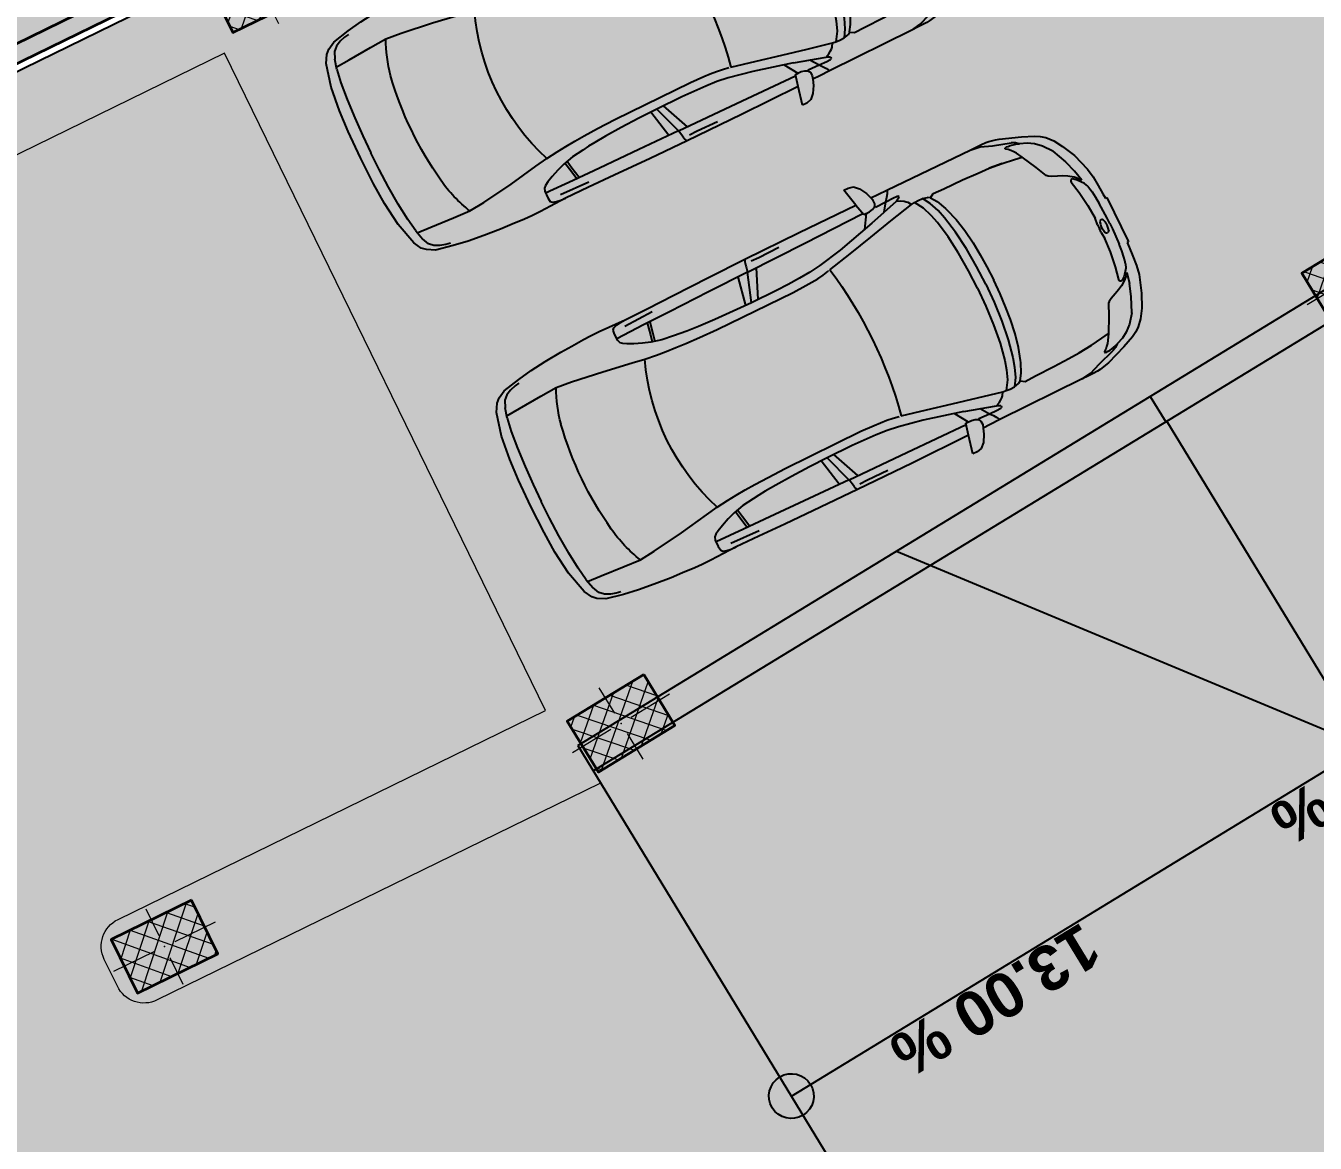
# Model space of a CAD drawing. Header units: metres. Extents: x 7511783 to 7512372, y 4692307 to 4692611.
# Drawn here: x 7511914.94 to 7511923.58, y 4692369.04 to 4692376.53 of the extents above; entities that cross this region are included whole.
import ezdxf
from ezdxf.enums import TextEntityAlignment as Align

# ---------------------------------------------------------------- set-up
doc = ezdxf.new("R2010")
doc.units = ezdxf.units.M
for name, color, linetype, lineweight in [('2D Drafting - General_Pen_No__1', 7, 'Continuous', 0), ('A - Muret', 7, 'Continuous', 0), ('A - Muret_Pen_No__7', 7, 'Continuous', 0), ('A - Pllaka Themel', 7, 'Continuous', 0), ('A - Pllaka Themel_Pen_No__42', 8, 'Continuous', 0), ('A - Rampa_Pen_No__42', 8, 'Continuous', 0), ('A - Shtyllat', 7, 'Continuous', 0), ('A - Shtyllat_Pen_No__1', 7, 'Continuous', 0), ('A - Shtyllat_Pen_No__7', 7, 'Continuous', 0), ('A1 - Bodrumi -1', 7, 'Continuous', 0), ('bodrum 1 garazhat projekt', 7, 'Continuous', 0), ('garazhat-netw-amiri - b1', 20, 'Continuous', 0), ('Interior - Furniture _Pen_No__42', 8, 'Continuous', 0), ('nr riregjistrim', 1, 'Continuous', 0), ('Nr-Baz', 250, 'Continuous', 0)]:
    doc.layers.add(name, color=color, linetype=linetype, lineweight=lineweight)
for name, color, linetype, lineweight, true_color in [('2D Drafting - General_Pen_No__102', 7, 'Continuous', 0, 0xcccccc), ('A - Fill Zone_Pen_No__102', 7, 'Continuous', 0, 0xcccccc), ('A - Muret_Pen_No__102', 7, 'Continuous', 0, 0xcccccc), ('A -Polyline_Pen_No__178', 7, 'Continuous', 0, 0xbda888)]:
    doc.layers.add(name, color=color, linetype=linetype, lineweight=lineweight, true_color=true_color)
doc.styles.add('GENERATED_STYLE_1', font='arial.ttf')
doc.styles.add('GENERATED_STYLE_2', font='arialbd.ttf')
doc.styles.get("Standard").update_dxf_attribs({"font": 'arial.ttf'})
pattern_1 = [(44.99999999999999, (0, 0), (-68.94290863686237, 68.94290863686243), []), (135.0000000000002, (0, 0), (68.94290863686219, 68.94290863686261), [])]

# ---------------------------------------------------------------- blocks, each defined once
blk = doc.blocks.new('Slab_2', base_point=(27550, -20500.83535421408))
at = {"layer": 'A - Pllaka Themel_Pen_No__42', "color": 8, "linetype": 'Continuous', "lineweight": 25, "flags": 128}
blk.add_lwpolyline([(27550, -20500.83535421408), (52100, -20500.83535421408), (52100, 1500), (27550, 1500)], close=True, dxfattribs=at)
blk = doc.blocks.new('Slab_5', base_point=(27099.99999994247, -19050.45703700876))
at = {"layer": 'A - Pllaka Themel_Pen_No__42', "color": 8, "linetype": 'Continuous', "lineweight": 25, "flags": 128}
blk.add_lwpolyline([(27099.99999994247, -19050.45703700876), (27099.99999994245, -53141.28956256485), (34367.48378446266, -53141.28956256485), (34572.08011014806, -54047.73212241127), (58725.51372234098, -48551.56399353077), (58577.30438397717, -47886.40318112021), (60192.66493870387, -47573.34216697118), (56976.71528492225, -33242.20353530695), (55470.262655318, -33580.37692266011), (52202.17436583389, -19050.80466526669)], close=True, dxfattribs=at)
blk = doc.blocks.new('Wall_47', base_point=(37900, -19000.83534970144))
at = {"layer": 'A - Muret_Pen_No__102', "linetype": 'Continuous', "lineweight": 0, "true_color": 0xcccccc}
for points in [[(38699.99999812447, -19000.83597085249), (41299.999966697, -19000.83597085249), (41299.999966697, -18880.83535809947), (38699.99999812447, -18880.83535809947)], [(47050.00001263507, -18880.83534483741), (42099.99995886101, -18880.83534483741), (42099.99995886101, -19000.83597085249), (47050.00001263507, -19000.83597085249)], [(47850.00000079285, -18880.83534081898), (47850.00000079285, -19000.83597085249), (51150.000050664, -19000.83537853076), (51150.000050664, -18880.83534081898)]]:
    blk.add_hatch(color=254, dxfattribs=at).paths.add_polyline_path(points)
at = {"layer": 'A - Muret_Pen_No__7', "color": 7, "linetype": 'Continuous', "lineweight": 35, "flags": 128}
for points in [[(41299.99995231624, -18880.83534970144), (38699.99990165224, -18880.83534970144)], [(44515, -18880.83534970144), (42100.00006556517, -18880.83534970144)], [(47049.99994635577, -18880.83534970144), (44635, -18880.83534970144)], [(51150.000050664, -18880.83534970144), (47850.0000596047, -18880.83534970144)], [(38699.99990165248, -19000.83534970144), (41299.9999523163, -19000.83534970144)], [(42100.00006556521, -19000.83534970144), (47049.99994635579, -19000.83534970144)], [(47850.00005960472, -19000.83534970144), (51150.000050664, -19000.83534970144)]]:
    blk.add_lwpolyline(points, dxfattribs=at)
blk = doc.blocks.new('Column_96', base_point=(41700, -19250.73408698702))
at = {"layer": 'A - Shtyllat', "linetype": 'Continuous', "lineweight": 0, "true_color": 0x000000}
h = blk.add_hatch(dxfattribs=at)
h.set_pattern_fill('CONCRETE_BLOCK', color=18, style=0, pattern_type=2)
h.set_pattern_definition(pattern_1)
h.paths.add_polyline_path([(42000.00000000001, -19050.73408698702), (41400.00000000001, -19050.73408698702), (41400, -19450.73408698702), (42000, -19450.73408698702)])
at = {"layer": 'A - Shtyllat_Pen_No__1', "color": 7, "linetype": 'Continuous', "lineweight": 13}
for p, q in [((41700, -19170.73408698702), (41700, -18970.73408698702)), ((41620.00000000001, -19250.73408698702), (41320, -19250.73408698702)), ((41780, -19250.73408698702), (42080.00000000001, -19250.73408698702)), ((41700, -19330.73408698702), (41700, -19530.73408698702))]:
    blk.add_line(p, q, dxfattribs=at)
blk.add_point((41700, -19250.73408698702), dxfattribs=at)
at = {"layer": 'A - Shtyllat_Pen_No__7', "color": 7, "linetype": 'Continuous', "lineweight": 35, "flags": 128}
blk.add_lwpolyline([(42000.00000000001, -19050.73408698702), (41400.00000000001, -19050.73408698702), (41400, -19450.73408698702), (42000, -19450.73408698702)], close=True, dxfattribs=at)
blk = doc.blocks.new('Column_101', base_point=(41704.90881500533, -24750.13090182916))
at = {"layer": 'A - Shtyllat', "linetype": 'Continuous', "lineweight": 0, "true_color": 0x000000}
h = blk.add_hatch(dxfattribs=at)
h.set_pattern_fill('CONCRETE_BLOCK', color=18, style=0, pattern_type=2)
h.set_pattern_definition(pattern_1)
h.paths.add_polyline_path([(41985.0761384994, -24523.18097156663), (41387.65990880373, -24578.80334562792), (41424.74149151125, -24977.0808320917), (42022.15772120692, -24921.45845803041)])
at = {"layer": 'A - Shtyllat_Pen_No__1', "color": 7, "linetype": 'Continuous', "lineweight": 13}
for p, q in [((41697.49249846382, -24670.47540453641), (41678.95170711006, -24471.33666130452)), ((41625.25331771257, -24757.54721837067), (41326.54520286473, -24785.35840540132)), ((41784.56431229808, -24742.71458528766), (42083.27242714592, -24714.90339825702)), ((41712.32513154684, -24829.78639912192), (41730.86592290059, -25028.92514235381))]:
    blk.add_line(p, q, dxfattribs=at)
blk.add_point((41704.90881500533, -24750.13090182916), dxfattribs=at)
at = {"layer": 'A - Shtyllat_Pen_No__7', "color": 7, "linetype": 'Continuous', "lineweight": 35, "flags": 128}
blk.add_lwpolyline([(41985.0761384994, -24523.18097156663), (41387.65990880373, -24578.80334562792), (41424.74149151125, -24977.0808320917), (42022.15772120692, -24921.45845803041)], close=True, dxfattribs=at)
blk = doc.blocks.new('Column_102', base_point=(47444.23691836393, -24215.77032166825))
at = {"layer": 'A - Shtyllat', "linetype": 'Continuous', "lineweight": 0, "true_color": 0x000000}
h = blk.add_hatch(dxfattribs=at)
h.set_pattern_fill('CONCRETE_BLOCK', color=18, style=0, pattern_type=2)
h.set_pattern_definition(pattern_1)
h.paths.add_polyline_path([(47724.40424185801, -23988.82039140571), (47126.98801216234, -24044.442765467), (47164.06959486986, -24442.72025193078), (47761.48582456553, -24387.09787786949)])
at = {"layer": 'A - Shtyllat_Pen_No__1', "color": 7, "linetype": 'Continuous', "lineweight": 13}
for p, q in [((47436.82060182242, -24136.11482437549), (47418.27981046867, -23936.9760811436)), ((47523.89241565669, -24208.35400512674), (47822.60053050453, -24180.5428180961)), ((47364.58142107118, -24223.18663820975), (47065.87330622334, -24250.99782524039)), ((47451.65323490544, -24295.425818961), (47470.1940262592, -24494.56456219289))]:
    blk.add_line(p, q, dxfattribs=at)
blk.add_point((47444.23691836393, -24215.77032166825), dxfattribs=at)
at = {"layer": 'A - Shtyllat_Pen_No__7', "color": 7, "linetype": 'Continuous', "lineweight": 35, "flags": 128}
blk.add_lwpolyline([(47724.40424185801, -23988.82039140571), (47126.98801216234, -24044.442765467), (47164.06959486986, -24442.72025193078), (47761.48582456553, -24387.09787786949)], close=True, dxfattribs=at)
blk = doc.blocks.new('Column_106', base_point=(38300, -24750.45911426942))
at = {"layer": 'A - Shtyllat', "linetype": 'Continuous', "lineweight": 0, "true_color": 0x000000}
h = blk.add_hatch(dxfattribs=at)
h.set_pattern_fill('CONCRETE_BLOCK', color=18, style=0, pattern_type=2)
h.set_pattern_definition(pattern_1)
h.paths.add_polyline_path([(38600.00276967757, -24550.46326884811), (38000.00276973511, -24550.45495972908), (37999.99723032242, -24950.45495969072), (38599.99723026488, -24950.46326880976)])
at = {"layer": 'A - Shtyllat_Pen_No__1', "color": 7, "linetype": 'Continuous', "lineweight": 13}
for p, q in [((38300.00110788253, -24670.45911427709), (38300.00387758888, -24470.45911429627)), ((38220.00000000767, -24750.45800638688), (37920.00000003644, -24750.45385182736)), ((38379.99999999233, -24750.46022215195), (38679.99999996355, -24750.46437671147)), ((38299.99889211746, -24830.45911426175), (38299.99612241112, -25030.45911424257))]:
    blk.add_line(p, q, dxfattribs=at)
blk.add_point((38300, -24750.45911426942), dxfattribs=at)
at = {"layer": 'A - Shtyllat_Pen_No__7', "color": 7, "linetype": 'Continuous', "lineweight": 35, "flags": 128}
blk.add_lwpolyline([(38600.00276967757, -24550.46326884811), (38000.00276973511, -24550.45495972908), (37999.99723032242, -24950.45495969072), (38599.99723026488, -24950.46326880976)], close=True, dxfattribs=at)
blk = doc.blocks.new('Straight Ramp 22')
at = {"layer": 'A - Rampa_Pen_No__42', "color": 8, "linetype": 'Continuous', "lineweight": 25}
for p, q in [((0, -2750), (0, 2750)), ((4500, 2550), (4500, -2550)), ((0, 0), (8724.999999971245, 0)), ((2500, -2750), (4500, 0)), ((0, -2550), (7252.756813537701, -2550)), ((0, -2550), (7252.756813537701, -2550)), ((4492, -2750), (4492, -2550)), ((0, -2750), (7137.286759699775, -2750))]:
    blk.add_line(p, q, dxfattribs=at)
for start, end in [(0, 180), (180, 0)]:
    blk.add_arc((0, 0), 150, start, end, dxfattribs=at)
blk.add_point((4484, -2550), dxfattribs=at)
at = {"layer": 'A - Rampa_Pen_No__42', "color": 8, "linetype": 'Continuous', "lineweight": 25, "style": 'GENERATED_STYLE_1'}
for tag, p in [('ascentPercentage_0', (2250, 188.4778571428572)), ('percentage_0', (6637.499999985624, 188.4778571428572)), ('percentage_1', (10912.49999995687, 188.4778571428572)), ('ascentPercentage_1', (15299.99999994249, 188.4778571428572))]:
    blk.add_attdef(tag, text='', height=300, dxfattribs=at).set_placement(p, align=Align.MIDDLE_CENTER)
blk = doc.blocks.new('Car 05 22')
at = {"layer": 'Interior - Furniture _Pen_No__42', "color": 8, "linetype": 'Continuous', "lineweight": 25}
for p, q in [((1961.117547741, 983.2211582230001), (1928.938242309, 983.2211582230001)), ((1928.938242309, 983.2211582230001), (1957.843908175, 858.0544967500001)), ((1996.903176747, 974.9060932166), (1961.117547741, 983.2211582230001)), ((2026.89661068, 945.007687052), (1996.903176747, 974.9060932166)), ((2054.5732194, 897.577022836), (2026.89661068, 945.007687052)), ((2067.91700908, 857.6794056350002), (2054.5732194, 897.577022836)), ((-585.227090103, 801.027979058), (-706.3378894982, 775.7872218095)), ((-594.8871138119998, 778.489558035), (-626.571782751, 772.4860242179999)), ((-483.1389679684001, 817.2581826864), (-585.227090103, 801.027979058)), ((-372.3345973750002, 830.2299334650002), (-483.1389679684001, 817.2581826864)), ((-251.752794228, 841.0437339470001), (-372.3345973750002, 830.2299334650002)), ((-168.2198443133, 844.6061713611999), (-251.752794228, 841.0437339470001)), ((-78.35772569479998, 850.6357850930001), (-168.2198443133, 844.6061713611999)), ((-24.036324899, 852.2918850640001), (-78.35772569479998, 850.6357850930001)), ((40.3182760438, 852.333685063), (-24.036324899, 852.2918850640001)), ((230.8030912739, 845.5192631063), (40.3182760438, 852.333685063)), ((124.560977278, 791.396786131), (129.0398444, 820.468777931)), ((125.693926866, 743.8968737240001), (124.560977278, 791.396786131)), ((129.0398444, 820.468777931), (138.8862428820001, 832.3883788069999)), ((138.8862428820001, 832.3883788069999), (165.168377873, 840.2758852750001)), ((165.168377873, 840.2758852750001), (194.733578306, 844.324685204)), ((194.733578306, 844.324685204), (230.803091274, 845.519263106)), ((210.873013229, 809.231738788), (418.0703055720001, 816.1926024380002)), ((400.0158099590001, 847.5968063790001), (230.8030912739, 845.5192631063)), ((590.7241636140001, 851.6786068920002), (400.0158099590001, 847.5968063790001)), ((856.5325990199999, 856.1697074550001), (590.7241636140001, 851.6786068920002)), ((1129.8609284, 858.5331077519999), (856.5325990199999, 856.1697074550001)), ((1115.14443198, 808.9482015290001), (1108.59023357, 773.98329714)), ((1108.59023357, 773.98329714), (1537.61805657, 780.0259473990001)), ((1119.51383092, 833.267204581), (1115.14443198, 808.9482015290001)), ((1120.16623076, 836.3248049650001), (1119.51383092, 833.267204581)), ((1120.69723063, 838.160005195), (1120.16623076, 836.3248049650001)), ((1129.8609284, 858.5331077519999), (1120.69723063, 838.160005195)), ((1536.1071561, 860.3802508980001), (1129.8609284, 858.5331077519999)), ((1162.63563846, 830.4777734580001), (1220.13025657, 829.0713745190002)), ((1220.13025657, 829.0713745190002), (1369.65750367, 831.4890726950001)), ((1957.843908175, 858.0544967500001), (1536.1071561, 860.3802508980001)), ((1537.61805657, 780.0256115210001), (1974.99295641, 786.0764425990001)), ((1957.84390817, 858.0544967500001), (1977.22141076, 777.427813481)), ((2019.59119012, 777.427813481), (2044.48611622, 783.069509224)), ((2044.48611622, 783.069509224), (2063.35562216, 792.2740022800001)), ((2063.35562216, 792.2740022800001), (2070.42572439, 799.8521965630001)), ((2068.68333559, 787.696981005), (2065.39356605, 794.4584027669999)), ((2119.91703998, 857.4374531180001), (2067.91700908, 857.6794056350002)), ((2075.28112592, 835.6608695470001), (2067.91700908, 857.6794056350002)), ((2068.68333559, 787.696981005), (2148.02030692, 790.4828861469999)), ((2070.42572439, 799.8521965630001), (2075.2191259, 809.398389361)), ((2075.2191259, 809.398389361), (2075.28112592, 835.6608695470001)), ((2106.51930118, 732.1586113790001), (2148.02030692, 790.4828861469999)), ((2193.165590015, 856.4504063259001), (2119.91703998, 857.4374531180001)), ((2148.02030692, 790.4828861469999), (2166.81146925, 813.8145374840001)), ((2148.02030692, 790.4828861469999), (2205.61920777, 792.204186117)), ((2166.81146925, 813.8145374840001), (2182.27381684, 834.0818412380002)), ((2182.27381684, 834.0818412380002), (2193.16559002, 856.4504063260001)), ((2808.01466132, 852.5547640039999), (2193.165590015, 856.4504063259001)), ((2205.61920777, 792.204186117), (2227.21980808, 791.0038861380001)), ((2227.21980808, 791.0038861380001), (2232.61990816, 790.0299861550001)), ((2232.61990816, 790.0299861550001), (2237.93539134, 787.287122525)), ((2240.81890828, 784.0391862600001), (2237.93539134, 787.287122525)), ((2238.46067648, 776.864360243), (2240.85090828, 780.520986322)), ((2240.85090828, 780.520986322), (2240.81890828, 784.0391862600001)), ((2855.7113639, 852.6327640009999), (2808.01466132, 852.5547640039999)), ((2808.01466132, 852.5547640039999), (2876.86636504, 843.3172643940001)), ((2891.44016583, 852.528764005), (2855.7113639, 852.6327640009999)), ((2876.86636504, 843.3172643940001), (2954.16376923, 813.731165643)), ((2922.51356751, 852.0343640259999), (2891.44016583, 852.528764005)), ((2904.11849592, 832.8863289209999), (2905.06820589, 832.837990116)), ((2945.17226874, 849.4061641369999), (2922.51356751, 852.0343640259999)), ((2989.61447115, 839.6482645490003), (2945.17226874, 849.4061641369999)), ((2954.16376923, 813.731165643), (3075.78877375, 774.6896785450001)), ((3013.55027244, 833.064864827), (2989.61447115, 839.6482645490003)), ((3154.26138006, 782.5577669589999), (3013.55027244, 833.064864827)), ((3235.883818752, 747.6101556219), (3154.26138006, 782.5577669589999)), ((-784.8200333720001, 721.8124613509999), (-815.0478655078001, 667.7598955197003)), ((-757.6903274910002, 747.022066986), (-784.8200333720001, 721.8124613509999)), ((-706.3378894982, 775.7872218095), (-757.6903274910002, 747.022066986)), ((-729.425104913, 716.3992494200002), (-750.5770825730001, 669.7773949330001)), ((-701.0941271610001, 743.2591195180001), (-729.425104913, 716.3992494200002)), ((-664.8727541800001, 760.961322365), (-701.0941271610001, 743.2591195180001)), ((-626.571782751, 772.4860242179999), (-664.8727541800001, 760.961322365)), ((327.3887276080001, 761.9208956260001), (125.394377448, 756.455747737)), ((132.4291391170001, 722.8048827370001), (125.693926866, 743.8968737240001)), ((146.670770152, 710.6062742990001), (132.4291391170001, 722.8048827370001)), ((171.252864179, 696.6287725440002), (146.670770152, 710.6062742990001)), ((212.566754139, 676.5412700230003), (171.252864179, 696.6287725440002)), ((521.950780327, 764.672895972), (327.3887276080001, 761.9208956260001)), ((355.2943663540001, 762.315609428), (339.1227247570001, 683.1192857359999)), ((373.4006373970001, 762.571715197), (357.2289958010001, 683.375391506)), ((813.6270094460001, 769.327996556), (521.950780327, 764.672895972)), ((1108.59023357, 773.98329714), (813.6270094460001, 769.327996556)), ((1036.25651944, 772.8416796290002), (996.5002997029999, 578.7916468290002)), ((1041.96657906, 578.0240872360001), (1107.56627095, 773.967136299)), ((1173.32542975, 774.8950612010001), (1090.33970038, 577.8925306800002)), ((2000.39650233, 701.5917706940002), (1730.35620914, 633.8338533080002)), ((1939.15395607, 686.22492547), (1995.917261, 777.427813481)), ((1977.22141076, 777.427813481), (2019.59119012, 777.427813481)), ((2000.39650233, 701.5917706940002), (2213.53100788, 762.9814866290001)), ((2122.04550654, 659.9572884350001), (2293.79610906, 697.650987774)), ((2226.59190807, 769.8777067159999), (2213.53100788, 762.9814866290001)), ((2213.53100788, 762.9814866290001), (2238.34670825, 752.240186817)), ((2234.36910819, 773.9630864369999), (2226.59190807, 769.8828865080001)), ((2238.46067648, 776.864360243), (2234.36910819, 773.9630864369999)), ((2238.34670825, 752.240186817), (2258.53170854, 739.7174870370001)), ((2258.53170854, 739.7174870370001), (2269.0398087, 731.086787188)), ((2269.0398087, 731.086787188), (2278.83550884, 721.9650873480001)), ((2278.83550884, 721.9650873480001), (2293.79610906, 697.650987774)), ((2293.79610906, 697.650987774), (2317.1870094, 700.7385877199999)), ((2293.79610906, 697.6386630720001), (2293.79610906, 697.650987774)), ((2317.1870094, 700.7385877199999), (2345.74280982, 702.7498876850002)), ((2355.13419975, 639.912801441), (2317.1870094, 700.7385877199999)), ((2345.74280982, 702.7498876850002), (2378.92931031, 702.0184876970001)), ((2410.10490185, 649.1086815510001), (2378.92931031, 702.0184876970001)), ((2378.92931031, 702.0184876970001), (2410.57231077, 694.202887834)), ((2410.57231077, 694.202887834), (2410.58631694, 694.1782473540002)), ((2428.73881104, 681.706188053), (2410.57231077, 694.202887834)), ((2428.73881104, 681.706188053), (2457.25830016, 700.0355353230001)), ((2457.25830016, 700.0355353230001), (2535.4819126, 697.9905877680001)), ((2535.4226126, 697.9916562040003), (2673.21491462, 695.5089878119999)), ((2535.46586986, 697.9894090810001), (2535.4819126, 697.988971943)), ((2673.21491462, 695.5089878119999), (2787.200816290001, 691.4809878819999)), ((2787.200816290001, 691.4809878819999), (2868.41581748, 687.223087957)), ((3022.47491973, 758.305686711), (3023.66221975, 762.4851866380001)), ((3024.49924208, 753.7186598590001), (3022.47491973, 758.305686711)), ((3023.66221975, 762.4851866380001), (3034.64521991, 765.0503865930001)), ((3037.91041996, 743.452886971), (3024.49924208, 753.7186598590001)), ((3034.64521991, 765.0503865930001), (3046.93432009, 763.817386614)), ((3050.61522015, 730.6688871950001), (3037.91041996, 743.452886971)), ((3046.93432009, 763.817386614), (3060.9451203, 762.9292866300001)), ((3064.50712035, 714.6457874760001), (3050.61522015, 730.6688871950001)), ((3060.9451203, 762.9292866300001), (3089.85712072, 757.3861867269999)), ((3076.97452053, 697.807687771), (3064.50712035, 714.6457874760001)), ((3100.48402088, 763.1120866269999), (3075.78877375, 774.6896785450001)), ((3100.00912087, 656.556188494), (3076.97452053, 697.807687771)), ((3089.85712072, 757.3861867269999), (3108.43932099, 751.4304868319999)), ((3114.13862108, 753.311186799), (3100.48402088, 763.1120866269999)), ((3108.43932099, 751.4304868319999), (3122.8656212, 746.435986919)), ((3122.8656212, 746.435986919), (3114.13862108, 753.311186799)), ((3170.0706946, 726.5554905960001), (3122.8656212, 746.435986919)), ((3211.69204952, 701.0151137130001), (3170.0706946, 726.5554905960001)), ((3254.25934432, 663.1775183300001), (3211.69204952, 701.0151137130001)), ((3269.07948628, 728.3294692490001), (3235.883818752, 747.6101556219)), ((3298.56678787, 705.6390702070001), (3269.07948628, 728.3294692490001)), ((3337.33388997, 663.380671991), (3298.56678787, 705.6390702070001)), ((-815.0478655078001, 667.7598955197003), (-855.0523550635, 511.0116477078998)), ((-768.27197925, 602.2788720830002), (-750.5770825730001, 669.7773949330001)), ((-764.3441764490001, 617.261773195), (-665.7281459970001, 623.9546285630003)), ((-665.7281459970001, 623.9546285630003), (-500.877431885, 634.180288886)), ((-500.877431885, 634.180288886), (-383.0238853850001, 641.9613403830001)), ((-383.0238853850001, 641.9613403830001), (-274.2208861730001, 631.3184000780001)), ((-274.2208861730001, 631.3184000780001), (-56.40485420300001, 600.536895199)), ((266.3151410770001, 654.566867265), (212.566754139, 676.5412700230003)), ((319.490328155, 636.426864989), (266.3151410770001, 654.566867265)), ((392.7088835140001, 617.8124267930001), (319.490328155, 636.426864989)), ((339.1227247570001, 683.1192857359999), (329.5580559370001, 633.867334886)), ((357.2289958010001, 683.375391506), (346.76505809, 629.492778784)), ((474.8166917820001, 607.105387857), (392.7088835140001, 617.8124267930001)), ((521.3449804749999, 601.6186871690002), (474.8166917820001, 607.105387857)), ((1730.35620914, 633.8338533080002), (1562.00595611, 600.5964783840001)), ((1779.61280153, 581.7538898049999), (1952.84760406, 621.338789111)), ((1952.84760406, 621.338789111), (2122.04550654, 659.9572884350001)), ((2379.77420337, 575.387091212), (2355.13301598, 639.9159014410001)), ((2436.02871163, 583.2244924540001), (2410.10490185, 649.1086815510001)), ((2428.77597173, 681.7007453250001), (2428.73881104, 681.706188053)), ((2428.77597173, 681.7007453250001), (2456.66545813, 639.8418234830003)), ((2456.66545813, 639.8418234830003), (2487.23639187, 574.2621729599999)), ((2868.39588233, 687.2248867100001), (2959.72331881, 678.984388101)), ((2959.72331881, 678.984388101), (2868.41581748, 687.1969879569999)), ((2959.72331881, 678.984388101), (3047.2313201, 666.2002883250001)), ((3047.20992906, 666.2041971140002), (3100.00912087, 656.556188494)), ((3152.92075342, 553.873393456), (3100.00912087, 656.556188494)), ((3301.86726379, 602.8090087200001), (3254.25934432, 663.1775183300001)), ((3374.49419199, 603.583974516), (3337.33388997, 663.380671991)), ((-768.27197925, 602.2788720830002), (-782.764796709, 510.0106247469999)), ((-56.40485420300001, 600.536895199), (145.941775497, 566.5900898169999)), ((145.941775497, 566.5900898169999), (233.261172115, 552.312592089)), ((233.261172115, 552.312592089), (315.3092800730001, 541.359190513)), ((315.2936019620001, 541.3606176840001), (384.2945810830001, 535.0794906230002)), ((384.2815104790001, 535.0803623180001), (454.174320738, 530.4191213629999)), ((454.170282107, 530.4193907049998), (526.242583163, 526.2868907769998)), ((569.993568652, 596.838186569), (521.3449804749999, 601.6186871690002)), ((526.2331313149999, 526.287307384), (627.7018846490002, 521.814890855)), ((652.59274858, 590.9845858339999), (569.993568652, 596.838186569)), ((627.6985462070002, 521.8149872519999), (756.75876515, 518.0884218199999)), ((772.8388193580001, 584.9903850819999), (652.59274858, 590.9845858339999)), ((907.266686691, 580.298084493), (772.8388193580001, 584.9903850819999)), ((1041.96657906, 578.0240872360001), (907.266686691, 580.298084493)), ((1227.79815085, 577.518695794), (1041.96657906, 578.0240872360001)), ((1316.09897866, 580.475793563), (1227.79815085, 577.518695794)), ((1403.02450604, 584.4121905939999), (1316.09897866, 580.475793563)), ((1322.62824821, 518.052230308), (1420.49779626, 521.6528908580001)), ((1483.8761315, 590.1361862749999), (1403.02450604, 584.4121905939999)), ((1420.49066257, 521.652523245), (1466.64156934, 524.030772681)), ((1466.62639694, 524.029990817), (1510.87647584, 527.594696836)), ((1562.00595611, 600.5964783840001), (1483.8761315, 590.1361862749999)), ((1510.85529759, 527.5929907539999), (1554.25309822, 533.0576906580002)), ((1554.25309822, 533.0576906580002), (1596.82961355, 540.969674969)), ((1597.28918852, 541.1774857889999), (1596.65116701, 540.8889849259999)), ((1610.72419049, 544.0665862469999), (1779.61280153, 581.7538898049999)), ((2397.33410595, 514.2584815219999), (2379.77250853, 575.3929912130001)), ((2453.63941421, 521.616582688), (2436.02871163, 583.2244924540001)), ((2477.61661773, 401.0764635800001), (2453.63941421, 521.616582688)), ((2487.23639187, 574.2621729599999), (2491.79934275, 562.0052962960002)), ((2491.79994982, 562.0052962960002), (2517.90263133, 477.034766618)), ((3189.62073735, 475.569766106), (3152.92075342, 553.873393456)), ((3301.86726379, 602.8090087200001), (3346.01551313, 501.42179807)), ((3418.40079436, 512.743978351), (3374.49419199, 603.583974516)), ((-855.0523550635, 511.0116477078998), (-874.6778528530002, 344.9579771100001)), ((-782.7621654889999, 510.0273763590001), (-794.5333543099999, 390.6265818930001)), ((756.75876515, 518.0884218199999), (1322.62824821, 518.052230308)), ((2419.31580918, 395.73626267), (2397.33316008, 514.2635815229999)), ((2517.90263133, 477.034766618), (2537.54372273, 384.081034151)), ((3199.39883308, 466.7584630290001), (3189.62073735, 475.569766106)), ((3220.69886845, 454.3885401880001), (3199.39883308, 466.7584630290001)), ((3256.10680826, 439.241753418), (3220.67662376, 454.401458713)), ((3288.39019413, 425.101248479), (3256.10680826, 439.241753418)), ((3346.01551313, 501.42179807), (3374.29746586, 419.557472908)), ((3457.47689648, 393.098483403), (3418.40079436, 512.743978351)), ((-794.5333543099999, 390.6265818930001), (-802.432846809, 258.715288008)), ((2433.73206705, 266.091642182), (2419.31580918, 395.73626267)), ((2493.88922012, 269.050242651), (2477.61661773, 401.0764635800001)), ((2537.54372273, 384.081034151), (2551.45611664, 285.6281997640001)), ((3319.36158057, 408.4128426500001), (3288.39019413, 425.101248479)), ((3353.46269085, 384.251283776), (3319.36158057, 408.4128426500001)), ((3321.23357975, 370.497229407), (3320.99727986, 362.132926485)), ((3320.99727986, 362.132926485), (3338.31527228, 276.8564967000001)), ((3324.65427826, 377.297531782), (3321.23357975, 370.497229407)), ((3328.30797666, 379.591332583), (3324.65427826, 377.297531782)), ((3338.46837221, 379.452332535), (3328.30797666, 379.591332583)), ((3363.6407612, 357.8117249760001), (3338.46837221, 379.452332535)), ((3377.18239213, 359.973484801), (3353.46269085, 384.251283776)), ((3396.66521323, 315.8049103040001), (3363.6407612, 357.8117249760001)), ((3391.09039087, 344.247647689), (3374.29746586, 419.557472908)), ((3391.09039087, 344.247647689), (3377.18239213, 359.973484801)), ((3468.34279707, 330.9338860280001), (3457.47689648, 393.098483403)), ((-874.6778528530002, 344.9579771100001), (-882.9440546450002, 194.680643518)), ((2441.61713002, 131.955220918), (2433.73181129, 266.093942182)), ((2503.10292147, 133.173421111), (2493.88922012, 269.050242651)), ((2551.45611664, 285.6281997640001), (2559.71041303, 193.693567653)), ((3338.31527228, 276.8564967000001), (3351.88296634, 172.661960307)), ((3408.0703938, 289.3779877820002), (3396.66521323, 315.8049103040001)), ((3408.0703938, 289.3779877820002), (3413.77629411, 267.259988716)), ((3413.77548775, 267.2641933500001), (3418.45445829, 242.866384828)), ((3474.4914974, 263.721088865), (3468.34279707, 330.9338860280001)), ((3478.33319761, 199.9171915590001), (3474.4914974, 263.721088865)), ((-882.9440546450002, 194.680643518), (-885.376707689, 0)), ((-802.432846809, 258.715288008), (-806.813142649, 124.936494209)), ((2559.71041303, 193.693567653), (2564.38081099, 101.185635342)), ((3418.45219437, 242.878189745), (3424.04489467, 200.723791525)), ((3424.04489467, 200.723791525), (3427.72848251, 152.023715234)), ((3479.35651311, 164.9481933352), (3478.33319761, 199.9171915590001)), ((-806.813142649, 124.936494209), (-808.0470753050001, 0)), ((2444.0197128, -0.02730000432770001), (2441.61701245, 131.957220918)), ((2506.01959488, -3.859767548100002e-13), (2503.10292147, 133.173421111)), ((2564.38081099, 101.185635342), (2566.01761027, -0.006100002130650002)), ((3351.88296634, 172.661960307), (3358.34376351, 75.87012649980001)), ((3432.36383112, 39.98011396419999), (3427.72848251, 152.023715234)), ((3489.51959821, 164.9481933352), (3479.35651311, 164.9481933352)), ((3489.51959821, -164.9481933352), (3489.51959821, 164.9481933352)), ((-885.376707689, 0), (-882.9440546450002, -194.680643518)), ((-806.813142649, -124.936494209), (-808.0470753050001, 1.476718538480001e-13)), ((2444.0197128, 0.02730000432710001), (2441.61701245, -131.957220918)), ((2564.38081099, -101.185635342), (2566.01761027, 0.006100002129970001)), ((3353.95786543, 27.8932505984), (3358.34376351, 75.87012649980001)), ((3353.95786543, 27.8932505984), (3353.95786543, -0.7649002671629999)), ((3353.95786543, -27.8932505984), (3353.95786543, 0.7649002671619999)), ((3370.89075802, 11.7411041009), (3370.32315827, -0.7649002671629999)), ((3370.89075802, -11.7411041009), (3370.32315827, 0.7649002671619999)), ((3372.49235732, 23.6550082622), (3370.89075802, 11.7411041009)), ((3376.26728506, 38.993950924), (3372.49235732, 23.6550082622)), ((3381.98685317, 46.5714162664), (3376.26728506, 38.993950924)), ((3386.21005132, 48.3522168884), (3381.98685317, 46.5714162664)), ((3386.21005132, 48.3522168884), (3394.28954778, 48.3522168884)), ((3398.51284593, 46.5714162664), (3394.28954778, 48.3522168884)), ((3404.23226311, 38.99375151340001), (3398.51284593, 46.5714162664)), ((3404.23226311, 38.99375151340001), (3408.00714178, 23.6550082622)), ((3408.00714178, 23.6550082622), (3409.76654101, 8.055102813469999)), ((3409.76654101, 8.055102813469999), (3409.76654101, -4.961309141290002e-13)), ((3431.76949509, 57.3729975776), (3431.76949509, 56.7710829698)), ((3432.04453126, -0.0109000038072), (3432.36383112, 39.98011396419999)), ((3432.04453126, 0.0109000038063), (3432.36383112, -39.98011396419999)), ((2506.01959488, -2.780368116010001e-13), (2503.10292147, -133.173421111)), ((3351.88296634, -172.661960307), (3358.34376351, -75.87012649980001)), ((3353.95786543, -27.8932505984), (3358.34376351, -75.87012649980001)), ((3372.49235732, -23.6550082622), (3370.89075802, -11.7411041009)), ((3376.26728506, -38.993950924), (3372.49235732, -23.6550082622)), ((3381.98685317, -46.5714162664), (3376.26728506, -38.993950924)), ((3386.21005132, -48.3522168884), (3381.98685317, -46.5714162664)), ((3386.21005132, -48.3522168884), (3394.28954778, -48.3522168884)), ((3398.51284593, -46.5714162664), (3394.28954778, -48.3522168884)), ((3404.23226311, -38.99375151340001), (3398.51284593, -46.5714162664)), ((3404.23226311, -38.99375151340001), (3408.00714178, -23.6550082622)), ((3408.00714178, -23.6550082622), (3409.76654101, -8.055102813469999)), ((3409.76654101, -8.055102813469999), (3409.76654101, -3.892295027780001e-13)), ((3432.36383112, -39.98011396419999), (3427.72848251, -152.023715234)), ((3431.76949509, -57.3729975776), (3431.76949509, -56.7710829698)), ((-802.432846809, -258.715288008), (-806.813142649, -124.936494209)), ((2441.61713002, -131.955220918), (2433.73181129, -266.093942182)), ((2503.10292147, -133.173421111), (2493.88922012, -269.050242651)), ((2559.71041303, -193.693567653), (2564.38081099, -101.185635342)), ((3338.31527228, -276.8564967000001), (3351.88296634, -172.661960307)), ((3424.04489467, -200.723791525), (3427.72848251, -152.023715234)), ((3478.33319761, -199.9171915590001), (3479.35651311, -164.9481933352)), ((3479.35651311, -164.9481933352), (3489.51959821, -164.9481933352)), ((-882.9440546450002, -194.680643518), (-874.6778528530002, -344.9579771100001)), ((-794.5333543099999, -390.6265818930001), (-802.432846809, -258.715288008)), ((2551.45611664, -285.6281997640001), (2559.71041303, -193.693567653)), ((3413.77548775, -267.2641933500001), (3418.45445829, -242.866384828)), ((3418.45219437, -242.878189745), (3424.04489467, -200.723791525)), ((3474.4914974, -263.721088865), (3478.33319761, -199.9171915590001)), ((-874.6778528530002, -344.9579771100001), (-855.0523550635, -511.0116477078998)), ((2433.73206705, -266.091642182), (2419.31580918, -395.73626267)), ((2493.88922012, -269.050242651), (2477.61661773, -401.0764635800001)), ((2537.54372273, -384.081034151), (2551.45611664, -285.6281997640001)), ((3320.99727986, -362.132926485), (3338.31527228, -276.8564967000001)), ((3396.66521323, -315.8049103040001), (3363.6407612, -357.8117249760001)), ((3391.09039087, -344.247647689), (3374.29746586, -419.557472908)), ((3391.09039087, -344.247647689), (3377.18239213, -359.973484801)), ((3408.0703938, -289.3779877820002), (3396.66521323, -315.8049103040001)), ((3408.0703938, -289.3779877820002), (3413.77629411, -267.259988716)), ((3457.47689648, -393.098483403), (3468.34279707, -330.9338860280001)), ((3468.34279707, -330.9338860280001), (3474.4914974, -263.721088865)), ((-782.7621654889999, -510.0273763590001), (-794.5333543099999, -390.6265818930001)), ((2419.31580918, -395.73626267), (2397.33316008, -514.2635815229999)), ((2477.61661773, -401.0764635800001), (2453.63941421, -521.616582688)), ((2517.90263133, -477.034766618), (2537.54372273, -384.081034151)), ((3288.39019413, -425.101248479), (3256.10680826, -439.241753418)), ((3319.36158057, -408.4128426500001), (3288.39019413, -425.101248479)), ((3353.46269085, -384.251283776), (3319.36158057, -408.4128426500001)), ((3321.23357975, -370.497229407), (3320.99727986, -362.132926485)), ((3324.65427826, -377.297531782), (3321.23357975, -370.497229407)), ((3328.30797666, -379.591332583), (3324.65427826, -377.297531782)), ((3338.46837221, -379.452332535), (3328.30797666, -379.591332583)), ((3363.6407612, -357.8117249760001), (3338.46837221, -379.452332535)), ((3346.01551313, -501.42179807), (3374.29746586, -419.557472908)), ((3377.18239213, -359.973484801), (3353.46269085, -384.251283776)), ((3418.40079436, -512.743978351), (3457.47689648, -393.098483403)), ((-855.0523550635, -511.0116477078998), (-815.0478655078001, -667.7598955197003)), ((-768.27197925, -602.2788720830002), (-782.764796709, -510.0106247469999)), ((627.6985462070002, -521.8149872519999), (756.75876515, -518.0884218199999)), ((756.75876515, -518.0884218199999), (1322.62824821, -518.052230308)), ((1322.62824821, -518.052230308), (1420.49779626, -521.6528908580001)), ((2397.33410595, -514.2584815219999), (2379.77250853, -575.3929912130001)), ((2491.79994982, -562.0052962960002), (2517.90263133, -477.034766618)), ((3189.62073735, -475.569766106), (3152.92075342, -553.873393456)), ((3199.39883308, -466.7584630290001), (3189.62073735, -475.569766106)), ((3220.69886845, -454.3885401880001), (3199.39883308, -466.7584630290001)), ((3256.10680826, -439.241753418), (3220.67662376, -454.401458713)), ((3301.86726379, -602.8090087200001), (3346.01551313, -501.42179807)), ((3374.49419199, -603.583974516), (3418.40079436, -512.743978351)), ((-768.27197925, -602.2788720830002), (-750.5770825730001, -669.7773949330001)), ((-274.2208861730001, -631.3184000780001), (-56.40485420300001, -600.536895199)), ((-56.40485420300001, -600.536895199), (145.941775497, -566.5900898169999)), ((145.941775497, -566.5900898169999), (233.261172115, -552.312592089)), ((233.261172115, -552.312592089), (315.3092800730001, -541.359190513)), ((315.2936019620001, -541.3606176840001), (384.2945810830001, -535.0794906230002)), ((384.2815104790001, -535.0803623180001), (454.174320738, -530.4191213629999)), ((454.170282107, -530.4193907049998), (526.242583163, -526.2868907769998)), ((521.3449804749999, -601.6186871690002), (474.8166917820001, -607.105387857)), ((569.993568652, -596.838186569), (521.3449804749999, -601.6186871690002)), ((526.2331313149999, -526.287307384), (627.7018846490002, -521.814890855)), ((652.59274858, -590.9845858339999), (569.993568652, -596.838186569)), ((772.8388193580001, -584.9903850819999), (652.59274858, -590.9845858339999)), ((907.266686691, -580.298084493), (772.8388193580001, -584.9903850819999)), ((1041.96657906, -578.0240872360001), (907.266686691, -580.298084493)), ((1036.25651944, -772.8416796290002), (996.5002997029999, -578.7916468290002)), ((1227.79815085, -577.518695794), (1041.96657906, -578.0240872360001)), ((1041.96657906, -578.0240872360001), (1107.56627095, -773.967136299)), ((1173.32542975, -774.8950612010001), (1090.33970038, -577.8925306800002)), ((1316.09897866, -580.475793563), (1227.79815085, -577.518695794)), ((1403.02450604, -584.4121905939999), (1316.09897866, -580.475793563)), ((1483.8761315, -590.1361862749999), (1403.02450604, -584.4121905939999)), ((1420.49066257, -521.652523245), (1466.64156934, -524.030772681)), ((1466.62639694, -524.029990817), (1510.87647584, -527.594696836)), ((1562.00595611, -600.5964783840001), (1483.8761315, -590.1361862749999)), ((1510.85529759, -527.5929907539999), (1554.25309822, -533.0576906580002)), ((1554.25309822, -533.0576906580002), (1596.82961355, -540.969674969)), ((1730.35620914, -633.8338533080002), (1562.00595611, -600.5964783840001)), ((1597.28918852, -541.1774857889999), (1596.65116701, -540.8889849259999)), ((1610.72419049, -544.0665862469999), (1779.61280153, -581.7538898049999)), ((1779.61280153, -581.7538898049999), (1952.84760406, -621.338789111)), ((2379.77420337, -575.387091212), (2355.13301598, -639.9159014410001)), ((2436.02871163, -583.2244924540001), (2410.10490185, -649.1086815510001)), ((2453.63941421, -521.616582688), (2436.02871163, -583.2244924540001)), ((2456.66545813, -639.8418234830003), (2487.23639187, -574.2621729599999)), ((2487.23639187, -574.2621729599999), (2491.79934275, -562.0052962960002)), ((3152.92075342, -553.873393456), (3100.00912087, -656.556188494)), ((3301.86726379, -602.8090087200001), (3254.25934432, -663.1775183300001)), ((3337.33388997, -663.380671991), (3374.49419199, -603.583974516)), ((-815.0478655078001, -667.7598955197003), (-784.8200333720001, -721.8124613509999)), ((-764.3441764490001, -617.261773195), (-665.7281459970001, -623.9546285630003)), ((-729.425104913, -716.3992494200002), (-750.5770825730001, -669.7773949330001)), ((-665.7281459970001, -623.9546285630003), (-500.877431885, -634.180288886)), ((-500.877431885, -634.180288886), (-383.0238853850001, -641.9613403830001)), ((-383.0238853850001, -641.9613403830001), (-274.2208861730001, -631.3184000780001)), ((212.566754139, -676.5412700230003), (171.252864179, -696.6287725440002)), ((266.3151410770001, -654.566867265), (212.566754139, -676.5412700230003)), ((319.490328155, -636.426864989), (266.3151410770001, -654.566867265)), ((392.7088835140001, -617.8124267930001), (319.490328155, -636.426864989)), ((339.1227247570001, -683.1192857359999), (329.5580559370001, -633.867334886)), ((355.2943663540001, -762.315609428), (339.1227247570001, -683.1192857359999)), ((357.2289958010001, -683.375391506), (346.76505809, -629.492778784)), ((373.4006373970001, -762.571715197), (357.2289958010001, -683.375391506)), ((474.8166917820001, -607.105387857), (392.7088835140001, -617.8124267930001)), ((2000.39650233, -701.5917706940002), (1730.35620914, -633.8338533080002)), ((1939.15395607, -686.22492547), (1995.917261, -777.427813481)), ((1952.84760406, -621.338789111), (2122.04550654, -659.9572884350001)), ((2122.04550654, -659.9572884350001), (2293.79610906, -697.650987774)), ((2355.13419975, -639.912801441), (2317.1870094, -700.7385877199999)), ((2410.10490185, -649.1086815510001), (2378.92931031, -702.0184876970001)), ((2428.73881104, -681.706188053), (2410.57231077, -694.202887834)), ((2428.77597173, -681.7007453250001), (2428.73881104, -681.706188053)), ((2428.73881104, -681.706188053), (2457.25830016, -700.0355353230001)), ((2428.77597173, -681.7007453250001), (2456.66545813, -639.8418234830003)), ((2787.200816290001, -691.4809878819999), (2868.41581748, -687.223087957)), ((2868.39588233, -687.2248867100001), (2959.72331881, -678.984388101)), ((2959.72331881, -678.984388101), (2868.41581748, -687.1969879569999)), ((2959.72331881, -678.984388101), (3047.2313201, -666.2002883250001)), ((3047.20992906, -666.2041971140002), (3100.00912087, -656.556188494)), ((3100.00912087, -656.556188494), (3076.97452053, -697.807687771)), ((3254.25934432, -663.1775183300001), (3211.69204952, -701.0151137130001)), ((3298.56678787, -705.6390702070001), (3337.33388997, -663.380671991)), ((-784.8200333720001, -721.8124613509999), (-757.6903274910002, -747.022066986)), ((-757.6903274910002, -747.022066986), (-706.3378894982, -775.7872218095)), ((-701.0941271610001, -743.2591195180001), (-729.425104913, -716.3992494200002)), ((-706.3378894982, -775.7872218095), (-585.227090103, -801.027979058)), ((-664.8727541800001, -760.961322365), (-701.0941271610001, -743.2591195180001)), ((-626.571782751, -772.4860242179999), (-664.8727541800001, -760.961322365)), ((-594.8871138119998, -778.489558035), (-626.571782751, -772.4860242179999)), ((125.693926866, -743.8968737240001), (124.560977278, -791.396786131)), ((327.3887276080001, -761.9208956260001), (125.394377448, -756.455747737)), ((132.4291391170001, -722.8048827370001), (125.693926866, -743.8968737240001)), ((146.670770152, -710.6062742990001), (132.4291391170001, -722.8048827370001)), ((171.252864179, -696.6287725440002), (146.670770152, -710.6062742990001)), ((521.950780327, -764.672895972), (327.3887276080001, -761.9208956260001)), ((813.6270094460001, -769.327996556), (521.950780327, -764.672895972)), ((1108.59023357, -773.98329714), (813.6270094460001, -769.327996556)), ((1108.59023357, -773.98329714), (1537.61805657, -780.0259473990001)), ((1115.14443198, -808.9482015290001), (1108.59023357, -773.98329714)), ((1957.84390817, -858.0544967500001), (1977.22141076, -777.427813481)), ((1977.22141076, -777.427813481), (2019.59119012, -777.427813481)), ((2000.39650233, -701.5917706940002), (2213.53100788, -762.9814866290001)), ((2019.59119012, -777.427813481), (2044.48611622, -783.069509224)), ((2106.51930118, -732.1586113790001), (2148.02030692, -790.4828861469999)), ((2213.53100788, -762.9814866290001), (2238.34670825, -752.240186817)), ((2226.59190807, -769.8777067159999), (2213.53100788, -762.9814866290001)), ((2234.36910819, -773.9630864369999), (2226.59190807, -769.8828865080001)), ((2238.46067648, -776.864360243), (2234.36910819, -773.9630864369999)), ((2238.34670825, -752.240186817), (2258.53170854, -739.7174870370001)), ((2238.46067648, -776.864360243), (2240.85090828, -780.520986322)), ((2258.53170854, -739.7174870370001), (2269.0398087, -731.086787188)), ((2269.0398087, -731.086787188), (2278.83550884, -721.9650873480001)), ((2278.83550884, -721.9650873480001), (2293.79610906, -697.650987774)), ((2293.79610906, -697.6386630720001), (2293.79610906, -697.650987774)), ((2293.79610906, -697.650987774), (2317.1870094, -700.7385877199999)), ((2317.1870094, -700.7385877199999), (2345.74280982, -702.7498876850002)), ((2345.74280982, -702.7498876850002), (2378.92931031, -702.0184876970001)), ((2378.92931031, -702.0184876970001), (2410.57231077, -694.202887834)), ((2410.57231077, -694.202887834), (2410.58631694, -694.1782473540002)), ((2457.25830016, -700.0355353230001), (2535.4819126, -697.9905877680001)), ((2535.4226126, -697.9916562040003), (2673.21491462, -695.5089878119999)), ((2535.46586986, -697.9894090810001), (2535.4819126, -697.988971943)), ((2673.21491462, -695.5089878119999), (2787.200816290001, -691.4809878819999)), ((2954.16376923, -813.731165643), (3075.78877375, -774.6896785450001)), ((3024.49924208, -753.7186598590001), (3022.47491973, -758.305686711)), ((3022.47491973, -758.305686711), (3023.66221975, -762.4851866380001)), ((3023.66221975, -762.4851866380001), (3034.64521991, -765.0503865930001)), ((3037.91041996, -743.452886971), (3024.49924208, -753.7186598590001)), ((3034.64521991, -765.0503865930001), (3046.93432009, -763.817386614)), ((3050.61522015, -730.6688871950001), (3037.91041996, -743.452886971)), ((3046.93432009, -763.817386614), (3060.9451203, -762.9292866300001)), ((3064.50712035, -714.6457874760001), (3050.61522015, -730.6688871950001)), ((3060.9451203, -762.9292866300001), (3089.85712072, -757.3861867269999)), ((3076.97452053, -697.807687771), (3064.50712035, -714.6457874760001)), ((3100.48402088, -763.1120866269999), (3075.78877375, -774.6896785450001)), ((3089.85712072, -757.3861867269999), (3108.43932099, -751.4304868319999)), ((3114.13862108, -753.311186799), (3100.48402088, -763.1120866269999)), ((3108.43932099, -751.4304868319999), (3122.8656212, -746.435986919)), ((3122.8656212, -746.435986919), (3114.13862108, -753.311186799)), ((3170.0706946, -726.5554905960001), (3122.8656212, -746.435986919)), ((3154.26138006, -782.5577669589999), (3235.883818752, -747.6101556219)), ((3211.69204952, -701.0151137130001), (3170.0706946, -726.5554905960001)), ((3235.883818752, -747.6101556219), (3269.07948628, -728.3294692490001)), ((3269.07948628, -728.3294692490001), (3298.56678787, -705.6390702070001)), ((-585.227090103, -801.027979058), (-483.149337101, -817.2569687829999)), ((-483.149337101, -817.2569687829999), (-372.3345973750002, -830.2299334650002)), ((-372.3345973750002, -830.2299334650002), (-251.752794228, -841.0437339470001)), ((-251.752794228, -841.0437339470001), (-168.2198443133, -844.6061713611999)), ((-168.2198443133, -844.6061713611999), (-78.35772569479998, -850.6357850930001)), ((-78.35772569479998, -850.6357850930001), (-24.036324899, -852.2918850640001)), ((-24.036324899, -852.2918850640001), (40.3182760438, -852.333685063)), ((40.3182760438, -852.333685063), (230.8030912739, -845.5192631063)), ((124.560977278, -791.396786131), (129.0398444, -820.468777931)), ((129.0398444, -820.468777931), (138.8862428820001, -832.3883788069999)), ((138.8862428820001, -832.3883788069999), (165.168377873, -840.2758852750001)), ((165.168377873, -840.2758852750001), (194.733578306, -844.324685204)), ((194.733578306, -844.324685204), (230.803091274, -845.519263106)), ((210.873013229, -809.231738788), (418.0703055720001, -816.1926024380002)), ((230.8030912739, -845.5192631063), (400.0158099590001, -847.5968063790001)), ((400.0158099590001, -847.5968063790001), (590.7241636140001, -851.6786068920002)), ((590.7241636140001, -851.6786068920002), (856.5325990199999, -856.1697074550001)), ((856.5325990199999, -856.1697074550001), (1129.8609284, -858.5331077519999)), ((1119.51383092, -833.267204581), (1115.14443198, -808.9482015290001)), ((1120.16623076, -836.3248049650001), (1119.51383092, -833.267204581)), ((1120.69723063, -838.160005195), (1120.16623076, -836.3248049650001)), ((1129.8609284, -858.5331077519999), (1120.69723063, -838.160005195)), ((1129.8609284, -858.5331077519999), (1536.1071561, -860.3802508980001)), ((1162.63563846, -830.4777734580001), (1220.13025657, -829.0713745190002)), ((1220.13025657, -829.0713745190002), (1369.65750367, -831.4890726950001)), ((1536.1071561, -860.3802508980001), (1957.84390817, -858.0544967500001)), ((1537.61805657, -780.0256115210001), (1974.99295641, -786.0764425990001)), ((1957.84390817, -858.0544967500001), (1928.938242309, -983.2211582230001)), ((2044.48611622, -783.069509224), (2063.35562216, -792.2740022800001)), ((2054.5732194, -897.577022836), (2067.917009081, -857.6794056350002)), ((2063.35562216, -792.2740022800001), (2070.42572439, -799.8521965630001)), ((2068.68333559, -787.696981005), (2065.39356605, -794.4584027669999)), ((2075.28112592, -835.6608695470001), (2067.91700908, -857.6794056350002)), ((2067.917009081, -857.6794056350002), (2119.91703998, -857.4374531180001)), ((2068.68333559, -787.696981005), (2148.02030692, -790.4828861469999)), ((2070.42572439, -799.8521965630001), (2075.2191259, -809.398389361)), ((2075.2191259, -809.398389361), (2075.28112592, -835.6608695470001)), ((2119.91703998, -857.4374531180001), (2193.165590015, -856.4504063259001)), ((2148.02030692, -790.4828861469999), (2166.81146925, -813.8145374840001)), ((2148.02030692, -790.4828861469999), (2205.61920777, -792.204186117)), ((2166.81146925, -813.8145374840001), (2182.27381684, -834.0818412380002)), ((2182.27381684, -834.0818412380002), (2193.16559002, -856.4504063260001)), ((2193.165590015, -856.4504063259001), (2808.01466132, -852.5547640039999)), ((2205.61920777, -792.204186117), (2227.21980808, -791.0038861380001)), ((2227.21980808, -791.0038861380001), (2232.61990816, -790.0299861550001)), ((2232.61990816, -790.0299861550001), (2237.93539134, -787.287122525)), ((2240.81890828, -784.0391862600001), (2237.93539134, -787.287122525)), ((2240.85090828, -780.520986322), (2240.81890828, -784.0391862600001)), ((2808.01466132, -852.5547640039999), (2876.86636504, -843.3172643940001)), ((2808.01466132, -852.5547640039999), (2855.7113639, -852.6327640009999)), ((2855.7113639, -852.6327640009999), (2891.44016583, -852.528764005)), ((2876.86636504, -843.3172643940001), (2954.16376923, -813.731165643)), ((2891.44016583, -852.528764005), (2922.51356751, -852.0343640259999)), ((2922.51356751, -852.0343640259999), (2945.17226874, -849.4061641369999)), ((2945.17226874, -849.4061641369999), (2989.61447115, -839.6482645490003)), ((2989.61447115, -839.6482645490003), (3013.55027244, -833.064864827)), ((3013.55027244, -833.064864827), (3154.26138006, -782.5577669589999)), ((1996.903176747, -974.9060932166), (2026.89661068, -945.007687052)), ((2026.89661068, -945.007687052), (2054.5732194, -897.577022836)), ((1928.938242309, -983.2211582230001), (1961.117547741, -983.2211582230001)), ((1961.117547741, -983.2211582230001), (1996.903176747, -974.9060932166))]:
    blk.add_line(p, q, dxfattribs=at)
for centre, radius, start, end in [((492.8743121958001, 217.6762888661), 973.2499460396, 154.1544541405, 170.9117329646), ((1649.811844864, 0), 1520.416064058, 158.6992078, 201.3007921999999), ((-1245.217819199, 0), 2907.303426369, 349.2141992177, 10.78580078235001), ((1856.361619248, -1.736472437242), 2353.963924674, 170.8803955853, 189.9222862500999), ((492.8743121958001, -217.6762888661), 973.2499460396, 191.230533967, 205.8455458595)]:
    blk.add_arc(centre, radius, start, end, dxfattribs=at)
blk = doc.blocks.new('A$C75F44AD6')
at = {"layer": '2D Drafting - General_Pen_No__102', "linetype": 'Continuous', "lineweight": 0, "true_color": 0x333333}
blk.add_hatch(color=250, dxfattribs=at).paths.add_polyline_path([(30866.49147692894, 20685.62517982554), (38133.98080086183, 20685.55905194554), (38338.57712654723, 19779.11649209911), (62491.99361482709, 25275.28072439469), (62343.80140037634, 25940.44543339017), (63959.16195510304, 26253.50644753921), (60743.21230132142, 40584.64507920343), (59236.75967171717, 40246.47169185027), (55968.67138223306, 54776.0439492437), (30866.49147692894, 54776.0439492437)])
at = {"layer": 'A - Fill Zone_Pen_No__102', "linetype": 'Continuous', "lineweight": 0, "true_color": 0xf2f2f2}
blk.add_hatch(color=7, dxfattribs=at).paths.add_polyline_path([(45466.49701639917, 62426.0089632505), (41666.49701639917, 62426.0089632505), (41666.49701639917, 54826.01264365789), (45466.49701639917, 54826.01264365789)])
at = {"layer": '2D Drafting - General_Pen_No__1', "color": 7, "linetype": 'Continuous', "lineweight": 13, "flags": 128}
blk.add_lwpolyline([(30866.49147692894, 20685.62517982554), (38133.98080086183, 20685.55905194554), (38338.57712654723, 19779.11649209911), (62491.99361482709, 25275.28072439469), (62343.80140037634, 25940.44543339017), (63959.16195510304, 26253.50644753921), (60743.21230132142, 40584.64507920343), (59236.75967171717, 40246.47169185027), (55968.67138223306, 54776.0439492437), (30866.49147692894, 54776.0439492437)], close=True, dxfattribs=at)
at = {"layer": 'A -Polyline_Pen_No__178', "color": 43, "linetype": 'Continuous', "lineweight": 15, "true_color": 0xbda888}
blk.add_lwpolyline([(45166.49603237668, 48776.3465697775), (41866.49286185884, 48776.39226997607, -0.4142135623730898), (41666.49563158435, 48976.39503966323), (41666.49840130987, 49176.39642448764, -0.4142095062378892), (41866.49840129069, 49376.39365478131), (45054.15692520289, 49376.39365478131), (45054.15692520289, 54276.11452752336), (41766.49701639917, 54276.11452752336, -0.414213562373095), (41566.49701639917, 54476.11452752336), (41566.49701639917, 54826.01264365789)], format="xyb", dxfattribs=at)
at = {"layer": 'A - Muret', "color": 7, "lineweight": 35}
blk.add_blockref('Wall_47', (41666.49701639917, 54826.01326480894), dxfattribs=at)
at = {"layer": 'A - Pllaka Themel', "color": 8, "linetype": 'Continuous', "lineweight": 25}
blk.add_blockref('Slab_5', (30866.49701634163, 54776.39157750162), dxfattribs=at)
at = {"layer": 'A - Rampa_Pen_No__42', "color": 8, "linetype": 'Continuous', "lineweight": 25}
ref = blk.add_blockref('Straight Ramp 22', (45400.59797646479, 46333.0239517334), dxfattribs=dict(at, xscale=-1, zscale=1000, rotation=185.3191829651347))
ref.add_attrib('iCalculationMethod', '13.00 %', dxfattribs={"color": 8, "linetype": 'Continuous', "lineweight": 25, "height": 300, "rotation": 185.3191829651348, "style": 'GENERATED_STYLE_2'}).set_placement((46910.52728591844, 46307.74760492271), align=Align.MIDDLE_CENTER)
ref.add_attrib('percentage', '31.98 %', dxfattribs={"color": 8, "linetype": 'Continuous', "lineweight": 25, "height": 300, "rotation": 185.3191829651347, "style": 'GENERATED_STYLE_2'}).set_placement((49882.86574851756, 46584.48685903983), align=Align.MIDDLE_CENTER)
at = {"layer": 'A - Shtyllat', "color": 7, "lineweight": 35}
for name, p in [('Column_96', (45466.49701639917, 54576.11452752336)), ('Column_102', (51210.7339347631, 49611.07829284214)), ('Column_106', (42066.49701639917, 49076.38950024096)), ('Column_101', (45471.4058314045, 49076.71771268122))]:
    blk.add_blockref(name, p, dxfattribs=at)
at = {"layer": 'A1 - Bodrumi -1', "color": 8, "linetype": 'Continuous', "lineweight": 25}
blk.add_blockref('Slab_2', (31316.49701639917, 54826.01326480894), dxfattribs=at)
at = {"layer": 'Interior - Furniture _Pen_No__42', "color": 8, "linetype": 'Continuous', "lineweight": 25, "xscale": -1, "zscale": 1000, "rotation": 180}
for p in [(46451.87372408816, 53246.58534711311), (46451.87372408816, 50646.58534711311)]:
    blk.add_blockref('Car 05 22', p, dxfattribs=at)

msp = doc.modelspace()

# ---------------------------------------------------------------- linework, layer by layer
at = {"layer": 'garazhat-netw-amiri - b1'}
msp.add_circle((7511922.380949955, 4692382.212120954), 75.36126493235138, dxfattribs=at)

# ---------------------------------------------------------------- block references
at = {"layer": 'bodrum 1 garazhat projekt', "xscale": 0.001, "yscale": 0.001, "zscale": 0.001, "rotation": 26.04535599708318}
msp.add_blockref('A$C75F44AD6', (7511899.624007692, 4692307.794563157), dxfattribs=at)

# ---------------------------------------------------------------- texts
at = {"layer": 'nr riregjistrim'}
msp.add_text('713-6', height=1.9, dxfattribs=at).set_placement((7511917.600238155, 4692369.951949004))
at = {"layer": 'Nr-Baz'}
msp.add_text('713-28', height=1.9, dxfattribs=at).set_placement((7511914.953641808, 4692372.861417067))

doc.saveas('drawing.dxf')
